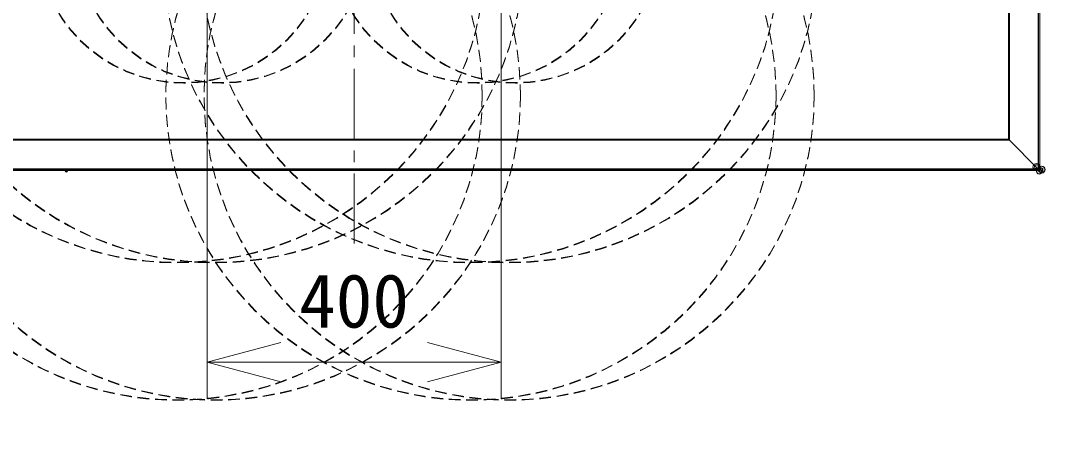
# Model space of a CAD drawing. Units: millimetres, scale not verified. Extents: x -63 to 353, y -57 to 322.
# Drawn here: x -28.48 to 6.77, y -0.19 to 13.94 of the extents above; entities that cross this region are included whole.
import ezdxf
from ezdxf.enums import TextEntityAlignment as Align

# ---------------------------------------------------------------- set-up
doc = ezdxf.new("R2010")
doc.units = ezdxf.units.MM
doc.header["$LTSCALE"] = 0.125
doc.linetypes.add('USER1', pattern=[4.7625, 3.175, -1.5875])
doc.linetypes.add('USER2', pattern=[28.575, 19.05, -3.175, 3.175, -3.175])
for name, color, linetype, lineweight in [('0-0_0', 7, 'Continuous', 18), ('0-4_SUNPO', 3, 'Continuous', 18), ('0-5_GAIKEI', 1, 'Continuous', 18)]:
    doc.layers.add(name, color=color, linetype=linetype, lineweight=lineweight)
doc.styles.add('ＭＳ ゴシック', font='')
doc.styles.get('ＭＳ ゴシック').set_extended_font_data('MS Gothic')

# ---------------------------------------------------------------- blocks, each defined once
blk = doc.blocks.new('_Open30')
at = {"layer": '0-0_0'}
blk.add_line((0, 0), (-1, 0), dxfattribs=at)
blk.add_lwpolyline([(-1, 0.26795), (0, 0), (-1, -0.26795)], dxfattribs=at)
blk = doc.blocks.new('D1')
at = {"layer": '0-4_SUNPO'}
for p, q in [((42.5741, 203.0666), (42.5741, 188.5513)), ((52.5741, 203.0666), (52.5741, 188.5513)), ((45.0741, 189.8013), (50.0741, 189.8013))]:
    blk.add_line(p, q, dxfattribs=at)
at = {"layer": '0-4_SUNPO', "xscale": 2.5, "yscale": 2.5, "rotation": 180}
blk.add_blockref('_Open30', (42.5741, 189.8013), dxfattribs=at)
at = {"layer": '0-4_SUNPO', "xscale": 2.5, "yscale": 2.5}
blk.add_blockref('_Open30', (52.5741, 189.8013), dxfattribs=at)
at = {"layer": '0-4_SUNPO', "color": 7, "style": 'ＭＳ ゴシック'}
blk.add_text('400', height=1.833, dxfattribs=at).set_placement((45.6991, 190.4263), align=Align.BOTTOM_LEFT)

msp = doc.modelspace()

# ---------------------------------------------------------------- linework, layer by layer
at = {"layer": '0-5_GAIKEI', "color": 9, "linetype": 'USER2'}
msp.add_line((-17.1249, 37.3016), (-17.1249, 6.3468), dxfattribs=at)
at = {"layer": '0-5_GAIKEI'}
for p, q in [((6.1548, 8.8949), (6.1548, 36.0717)), ((6.1724, 8.8843), (6.1724, 36.0823)), ((6.2078, 8.8846), (6.2078, 36.082)), ((5.1461, 9.8986), (5.1461, 35.068)), ((5.1534, 9.8913), (5.1534, 35.0754)), ((5.1638, 9.8809), (5.1638, 35.0858)), ((5.1815, 9.8632), (5.1815, 35.1034)), ((5.1638, 9.8809), (-39.4136, 9.8809)), ((5.1467, 9.8986), (-39.3965, 9.8986)), ((-39.3965, 9.8986), (5.1467, 9.8986)), ((5.1463, 9.8984), (5.1467, 9.8984)), ((5.1467, 9.9036), (5.1467, 9.898)), ((5.1534, 9.8913), (5.1638, 9.8809)), ((5.1638, 9.8809), (5.1815, 9.8632)), ((5.1815, 9.8632), (-39.4312, 9.8632)), ((5.1815, 9.8632), (6.138, 8.9067)), ((6.1526, 8.8723), (-40.4024, 8.8723)), ((6.1526, 8.8369), (-40.4024, 8.8369)), ((6.149, 8.8899), (-40.3988, 8.8899)), ((6.1489, 8.8902), (6.1495, 8.8888)), ((6.1495, 8.8888), (6.149, 8.8899)), ((6.1653, 8.8773), (6.1523, 8.8773)), ((6.1526, 8.8346), (6.1526, 8.8714)), ((6.1526, 8.8419), (6.1651, 8.8419)), ((6.1654, 8.8773), (6.1548, 8.8949)), ((6.1651, 8.8419), (6.1655, 8.8424)), ((6.1653, 8.8773), (6.1654, 8.8773)), ((6.1655, 8.8424), (6.1653, 8.8773)), ((6.1724, 8.8843), (6.1724, 8.8843)), ((6.1724, 8.8843), (6.2073, 8.8842)), ((6.2073, 8.8842), (6.2078, 8.8846))]:
    msp.add_line(p, q, dxfattribs=at)
at = {"layer": '0-5_GAIKEI', "color": 7}
for p, q in [((6.2151, 8.8827), (6.2151, 36.084)), ((6.167, 8.8346), (6.1526, 8.8346)), ((6.1526, 8.8296), (6.1526, 8.8346)), ((6.167, 8.8346), (6.167, 8.8346)), ((6.1779, 8.8424), (6.1723, 8.8368)), ((6.2073, 8.8718), (6.1779, 8.8424)), ((6.2129, 8.8774), (6.2073, 8.8718)), ((6.2151, 8.8827), (6.2151, 8.8827))]:
    msp.add_line(p, q, dxfattribs=at)
at = {"layer": '0-5_GAIKEI'}
for points in [[(5.1467, 9.9036), (5.1461, 9.9036), (5.1461, 35.0631)], [(5.1534, 9.8913), (-39.4032, 9.8913), (-39.4136, 9.8809)], [(5.1534, 9.8913), (5.1467, 9.898), (5.1463, 9.8984)], [(6.1467, 8.8949), (6.1548, 8.8949), (6.1724, 8.8843)]]:
    msp.add_lwpolyline(points, dxfattribs=at)
at = {"layer": '0-5_GAIKEI', "color": 7}
msp.add_lwpolyline([(6.1526, 8.8296), (-40.4024, 8.8296), (-40.4024, 8.8346)], dxfattribs=at)
at = {"layer": '0-5_GAIKEI'}
for centre, radius in [((173.1557, 141.269), 180.342), ((173.1557, 123.769), 180.342), ((6.1017, 8.9479), 0.1235), ((6.117, 8.9285), 0.0988), ((6.1213, 8.9326), 0.0987), ((6.1025, 8.8714), 0.0501), ((6.1025, 8.8713), 0.0501), ((6.1889, 8.799), 0.0878), ((6.1899, 8.8019), 0.0847), ((6.1523, 8.8954), 0.023), ((6.1551, 8.8967), 0.0219), ((6.1576, 8.8921), 0.0168), ((6.1583, 8.8915), 0.0158), ((6.1588, 8.8902), 0.0145), ((6.159, 8.8326), 0.00828), ((6.1856, 8.8566), 0.0253), ((6.2725, 8.8701), 0.1113), ((6.2778, 8.8665), 0.1154), ((6.1786, 8.8499), 0.0156), ((6.2396, 8.8579), 0.0762), ((6.2305, 8.8551), 0.0667), ((6.1686, 8.886), 0.00416), ((6.1929, 8.8441), 0.0276), ((6.1744, 8.8447), 0.00889), ((6.1732, 8.8427), 0.00654), ((6.1929, 8.8638), 0.0256), ((6.1717, 8.8391), 0.00261), ((6.1712, 8.8384), 0.00195), ((6.1714, 8.8378), 0.00135), ((6.1727, 8.8841), 0.00031), ((6.2057, 8.8573), 0.027), ((6.1981, 8.8693), 0.018), ((6.2029, 8.8737), 0.0115), ((6.2061, 8.876), 0.00762), ((6.2201, 8.9005), 0.0186), ((6.2102, 8.8779), 0.00304), ((6.2173, 8.8917), 0.00928), ((6.2112, 8.8782), 0.00198), ((6.2113, 8.8785), 0.00196), ((6.2119, 8.8783), 0.00133)]:
    msp.add_circle(centre, radius, dxfattribs=at)
at = {"layer": '0-5_GAIKEI', "color": 8, "linetype": 'USER1'}
for centre, radius in [((-23.1542, 16.1899), 10.4844), ((-23.1542, 16.1699), 10.4844), ((-21.8542, 16.1899), 10.4844), ((-21.8542, 16.1699), 10.4844), ((-13.1542, 16.1899), 10.4844), ((-13.1542, 16.1699), 10.4844), ((-11.8542, 16.1899), 10.4844), ((-11.8542, 16.1699), 10.4844), ((-23.1504, 11.4061), 10.3837), ((-23.1504, 11.3861), 10.3837), ((-21.8504, 11.4061), 10.3837), ((-21.8504, 11.3861), 10.3837), ((-22.9405, 16.8078), 4.9779), ((-22.9405, 16.7878), 4.9779), ((-21.6405, 16.8078), 4.9779), ((-21.6405, 16.7878), 4.9779), ((-13.1504, 11.4061), 10.3837), ((-13.1504, 11.3861), 10.3837), ((-11.8504, 11.4061), 10.3837), ((-11.8504, 11.3861), 10.3837), ((-12.9405, 16.8078), 4.9779), ((-12.9405, 16.7878), 4.9779), ((-11.6405, 16.8078), 4.9779), ((-11.6405, 16.7878), 4.9779)]:
    msp.add_circle(centre, radius, dxfattribs=at)
at = {"layer": '0-5_GAIKEI', "color": 7}
for centre, radius in [((-26.9199, 8.8192), 0.0409), ((-26.9365, 8.8217), 0.0241)]:
    msp.add_circle(centre, radius, dxfattribs=at)
at = {"layer": '0-5_GAIKEI'}
for start, end in [(21.79707, 44.99999), (7.56564, 20.4046), (0, 1.01802)]:
    msp.add_arc((6.1026, 8.8714), 0.05, start, end, dxfattribs=at)
at = {"layer": '0-5_GAIKEI', "color": 7}
msp.add_arc((6.167, 8.8421), 0.0075, 270, 315, dxfattribs=at)
at = {"layer": '0-5_GAIKEI'}
for centre, start_param, end_param in [((6.1655, 8.8547), 5.2359878, 6.2831853), ((6.195, 8.8842), 6.2831853, 7.3303829)]:
    msp.add_ellipse(centre, major_axis=(0.0124, -0.0124), ratio=0.57735, start_param=start_param, end_param=end_param, dxfattribs=at)
at = {"layer": '0-5_GAIKEI', "color": 7}
for centre, major_axis, start_param, end_param in [((6.167, 8.8421), (-0.0053, 0.0053), 2.3561424, 3.1415927), ((6.2076, 8.8827), (0.0053, -0.0053), 6.2831853, 7.0686355)]:
    msp.add_ellipse(centre, major_axis=major_axis, ratio=0.999896, start_param=start_param, end_param=end_param, dxfattribs=at)

# ---------------------------------------------------------------- block references
at = {"layer": '0-4_SUNPO'}
msp.add_blockref('D1', (-64.6989, -187.4967), dxfattribs=at)

doc.saveas('drawing.dxf')
